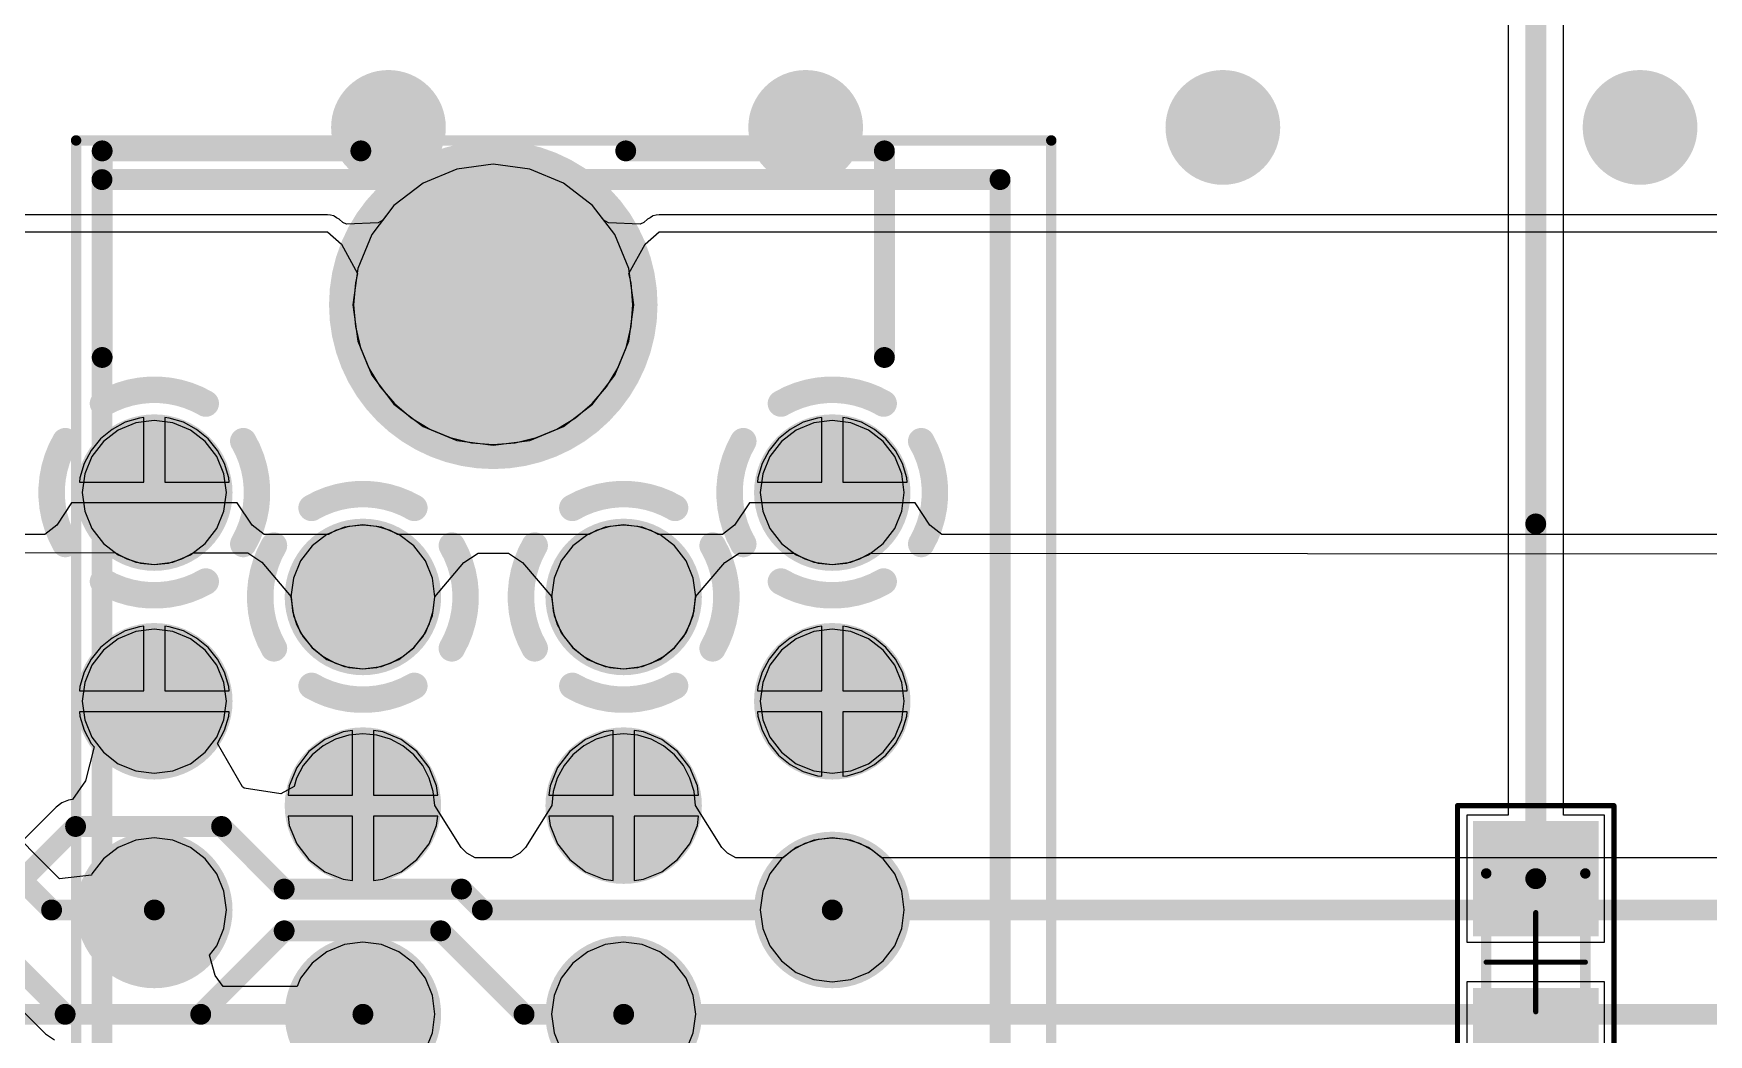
# Model space of a CAD drawing. Header units: millimetres. Extents: x 372 to 687, y 380 to 482.
# Drawn here: x 606.6 to 622.66, y 435.31 to 444.9 of the extents above; entities that cross this region are included whole.
import ezdxf

# ---------------------------------------------------------------- set-up
doc = ezdxf.new("R2010")
doc.units = ezdxf.units.MM
for name, color, linetype in [('BottomLayer', 5, 'Continuous'), ('BottomSolder', 6, 'Continuous'), ('InternalPlane1', 76, 'Continuous'), ('InternalPlane2', 16, 'Continuous'), ('Mechanical13', 56, 'Continuous'), ('Mechanical15', 56, 'Continuous'), ('MultiLayer', 9, 'Continuous'), ('PadHoleLayer', 156, 'Continuous'), ('TopLayer', 1, 'Continuous'), ('TopOverlay', 2, 'Continuous'), ('TopPaste', 8, 'Continuous'), ('TopSolder', 216, 'Continuous'), ('ViaHoleLayer', 16, 'Continuous')]:
    doc.layers.add(name, color=color, linetype=linetype)

# ---------------------------------------------------------------- blocks, each defined once
blk = doc.blocks.new('PCI_E_______36P_338')
at = {"layer": 'BottomLayer'}
for points, const_width in [([(5.238, 3.245, 1), (5.763, 3.245, 1)], 0.525), ([(7.238, 3.245, 1), (7.763, 3.245, 1)], 0.525), ([(9.238, 3.245, 1), (9.763, 3.245, 1)], 0.525), ([(4.238, 1.245, 1), (4.763, 1.245, 1)], 0.525), ([(6.238, 1.245, 1), (6.763, 1.245, 1)], 0.525), ([(8.238, 1.245, 1), (8.763, 1.245, 1)], 0.525), ([(10.788, -0.005, 1), (11.813, -0.005, 1)], 1.025), ([(4.238, -1.255, 1), (4.763, -1.255, 1)], 0.525), ([(6.238, -1.255, 1), (6.763, -1.255, 1)], 0.525), ([(8.238, -1.255, 1), (8.763, -1.255, 1)], 0.525), ([(5.238, -3.255, 1), (5.763, -3.255, 1)], 0.525), ([(7.238, -3.255, 1), (7.763, -3.255, 1)], 0.525), ([(9.238, -3.255, 1), (9.763, -3.255, 1)], 0.525)]:
    blk.add_lwpolyline(points, format="xyb", close=True, dxfattribs=dict(at, const_width=const_width))
at = {"layer": 'BottomSolder'}
for points, const_width in [([(5.187, 3.245, 1), (5.814, 3.245, 1)], 0.627), ([(7.187, 3.245, 1), (7.814, 3.245, 1)], 0.627), ([(9.187, 3.245, 1), (9.814, 3.245, 1)], 0.627), ([(4.187, 1.245, 1), (4.814, 1.245, 1)], 0.627), ([(6.187, 1.245, 1), (6.814, 1.245, 1)], 0.627), ([(8.187, 1.245, 1), (8.814, 1.245, 1)], 0.627), ([(10.737, -0.005, 1), (11.864, -0.005, 1)], 1.127), ([(4.187, -1.255, 1), (4.814, -1.255, 1)], 0.627), ([(6.187, -1.255, 1), (6.814, -1.255, 1)], 0.627), ([(8.187, -1.255, 1), (8.814, -1.255, 1)], 0.627), ([(5.187, -3.255, 1), (5.814, -3.255, 1)], 0.627), ([(7.187, -3.255, 1), (7.814, -3.255, 1)], 0.627), ([(9.187, -3.255, 1), (9.814, -3.255, 1)], 0.627)]:
    blk.add_lwpolyline(points, format="xyb", close=True, dxfattribs=dict(at, const_width=const_width))
at = {"layer": 'InternalPlane1', "const_width": 0.254}
for points in [[(9.008, 4.098, -0.267949), (9.993, 4.098)], [(8.647, 2.752, -0.267949), (8.647, 3.737)], [(10.354, 3.737, -0.267949), (10.354, 2.752)], [(9.993, 2.392, -0.267949), (9.008, 2.392)], [(9.008, -2.402, -0.267949), (9.993, -2.402)], [(8.647, -3.748, -0.267949), (8.647, -2.763)], [(10.354, -2.763, -0.267949), (10.354, -3.748)], [(9.993, -4.108, -0.267949), (9.008, -4.108)]]:
    blk.add_lwpolyline(points, format="xyb", dxfattribs=at)
at = {"layer": 'InternalPlane1'}
for points, const_width in [([(8.944, 4.098, 1), (9.071, 4.098, 1)], 0.127), ([(9.929, 4.098, 1), (10.056, 4.098, 1)], 0.127), ([(5.125, 3.245, 1), (5.875, 3.245, 1)], 0.75), ([(7.125, 3.245, 1), (7.875, 3.245, 1)], 0.75), ([(8.584, 3.737, 1), (8.711, 3.737, 1)], 0.127), ([(10.29, 3.737, 1), (10.417, 3.737, 1)], 0.127), ([(8.584, 2.752, 1), (8.711, 2.752, 1)], 0.127), ([(10.29, 2.752, 1), (10.417, 2.752, 1)], 0.127), ([(8.944, 2.392, 1), (9.071, 2.392, 1)], 0.127), ([(9.929, 2.392, 1), (10.056, 2.392, 1)], 0.127), ([(4.125, 1.245, 1), (4.875, 1.245, 1)], 0.75), ([(6.125, 1.245, 1), (6.875, 1.245, 1)], 0.75), ([(8.125, 1.245, 1), (8.875, 1.245, 1)], 0.75), ([(10.513, -0.005, 1), (12.088, -0.005, 1)], 1.575), ([(4.125, -1.255, 1), (4.875, -1.255, 1)], 0.75), ([(6.125, -1.255, 1), (6.875, -1.255, 1)], 0.75), ([(8.125, -1.255, 1), (8.875, -1.255, 1)], 0.75), ([(8.944, -2.402, 1), (9.071, -2.402, 1)], 0.127), ([(9.929, -2.402, 1), (10.056, -2.402, 1)], 0.127), ([(5.125, -3.255, 1), (5.875, -3.255, 1)], 0.75), ([(7.125, -3.255, 1), (7.875, -3.255, 1)], 0.75), ([(8.584, -2.763, 1), (8.711, -2.763, 1)], 0.127), ([(10.29, -2.763, 1), (10.417, -2.763, 1)], 0.127), ([(8.584, -3.748, 1), (8.711, -3.748, 1)], 0.127), ([(10.29, -3.748, 1), (10.417, -3.748, 1)], 0.127), ([(8.944, -4.108, 1), (9.071, -4.108, 1)], 0.127), ([(9.929, -4.108, 1), (10.056, -4.108, 1)], 0.127)]:
    blk.add_lwpolyline(points, format="xyb", close=True, dxfattribs=dict(at, const_width=const_width))
at = {"layer": 'InternalPlane2'}
for points, const_width in [([(5.125, 3.245, 1), (5.875, 3.245, 1)], 0.75), ([(7.125, 3.245, 1), (7.875, 3.245, 1)], 0.75), ([(9.125, 3.245, 1), (9.875, 3.245, 1)], 0.75), ([(7.944, 2.098, 1), (8.071, 2.098, 1)], 0.127), ([(8.929, 2.098, 1), (9.056, 2.098, 1)], 0.127), ([(4.125, 1.245, 1), (4.875, 1.245, 1)], 0.75), ([(6.125, 1.245, 1), (6.875, 1.245, 1)], 0.75), ([(7.584, 1.737, 1), (7.711, 1.737, 1)], 0.127), ([(9.29, 1.737, 1), (9.417, 1.737, 1)], 0.127), ([(10.513, -0.005, 1), (12.088, -0.005, 1)], 1.575), ([(7.584, 0.752, 1), (7.711, 0.752, 1)], 0.127), ([(9.29, 0.752, 1), (9.417, 0.752, 1)], 0.127), ([(7.944, 0.392, 1), (8.071, 0.392, 1)], 0.127), ([(8.929, 0.392, 1), (9.056, 0.392, 1)], 0.127), ([(7.944, -0.402, 1), (8.071, -0.402, 1)], 0.127), ([(8.929, -0.402, 1), (9.056, -0.402, 1)], 0.127), ([(4.125, -1.255, 1), (4.875, -1.255, 1)], 0.75), ([(6.125, -1.255, 1), (6.875, -1.255, 1)], 0.75), ([(7.584, -0.763, 1), (7.711, -0.763, 1)], 0.127), ([(9.29, -0.763, 1), (9.417, -0.763, 1)], 0.127), ([(7.584, -1.748, 1), (7.711, -1.748, 1)], 0.127), ([(9.29, -1.748, 1), (9.417, -1.748, 1)], 0.127), ([(7.944, -2.108, 1), (8.071, -2.108, 1)], 0.127), ([(8.929, -2.108, 1), (9.056, -2.108, 1)], 0.127), ([(5.125, -3.255, 1), (5.875, -3.255, 1)], 0.75), ([(7.125, -3.255, 1), (7.875, -3.255, 1)], 0.75), ([(9.125, -3.255, 1), (9.875, -3.255, 1)], 0.75)]:
    blk.add_lwpolyline(points, format="xyb", close=True, dxfattribs=dict(at, const_width=const_width))
at = {"layer": 'InternalPlane2', "const_width": 0.254}
for points in [[(8.008, 2.098, -0.267949), (8.993, 2.098)], [(7.647, 0.752, -0.267949), (7.647, 1.737)], [(9.354, 1.737, -0.267949), (9.354, 0.752)], [(8.993, 0.392, -0.267949), (8.008, 0.392)], [(8.008, -0.402, -0.267949), (8.993, -0.402)], [(7.647, -1.748, -0.267949), (7.647, -0.763)], [(9.354, -0.763, -0.267949), (9.354, -1.748)], [(8.993, -2.108, -0.267949), (8.008, -2.108)]]:
    blk.add_lwpolyline(points, format="xyb", dxfattribs=at)
at = {"layer": 'Mechanical13', "const_width": 0.2}
for points in [[(-12.5, 3.747), (12.5, 3.747)], [(12.5, 3.747), (12.5, -4.864)], [(-12.5, -4.864), (12.5, -4.864)]]:
    blk.add_lwpolyline(points, dxfattribs=at)
at = {"layer": 'Mechanical13', "const_width": 0.1}
for points in [[(12.45, 3.747, 1), (12.55, 3.747, 1)], [(12.45, 3.747, 1), (12.55, 3.747, 1)], [(12.45, -4.864, 1), (12.55, -4.864, 1)], [(12.45, -4.864, 1), (12.55, -4.864, 1)]]:
    blk.add_lwpolyline(points, format="xyb", close=True, dxfattribs=at)
at = {"layer": 'Mechanical15', "const_width": 0.1}
for points in [[(-12.6, 3.995), (12.875, 3.995)], [(12.875, 3.995), (12.875, -5.355)], [(-12.6, -5.355), (12.875, -5.355)]]:
    blk.add_lwpolyline(points, dxfattribs=at)
at = {"layer": 'Mechanical15', "const_width": 0.05}
for points in [[(12.85, 3.995, 1), (12.9, 3.995, 1)], [(12.85, 3.995, 1), (12.9, 3.995, 1)], [(12.85, -5.355, 1), (12.9, -5.355, 1)], [(12.85, -5.355, 1), (12.9, -5.355, 1)]]:
    blk.add_lwpolyline(points, format="xyb", close=True, dxfattribs=at)
at = {"layer": 'MultiLayer'}
for points, const_width in [([(5.238, 3.245, 1), (5.763, 3.245, 1)], 0.525), ([(7.238, 3.245, 1), (7.763, 3.245, 1)], 0.525), ([(9.238, 3.245, 1), (9.763, 3.245, 1)], 0.525), ([(4.238, 1.245, 1), (4.763, 1.245, 1)], 0.525), ([(6.238, 1.245, 1), (6.763, 1.245, 1)], 0.525), ([(8.238, 1.245, 1), (8.763, 1.245, 1)], 0.525), ([(10.788, -0.005, 1), (11.813, -0.005, 1)], 1.025), ([(4.238, -1.255, 1), (4.763, -1.255, 1)], 0.525), ([(6.238, -1.255, 1), (6.763, -1.255, 1)], 0.525), ([(8.238, -1.255, 1), (8.763, -1.255, 1)], 0.525), ([(5.238, -3.255, 1), (5.763, -3.255, 1)], 0.525), ([(7.238, -3.255, 1), (7.763, -3.255, 1)], 0.525), ([(9.238, -3.255, 1), (9.763, -3.255, 1)], 0.525)]:
    blk.add_lwpolyline(points, format="xyb", close=True, dxfattribs=dict(at, const_width=const_width))
at = {"layer": 'PadHoleLayer'}
for points, const_width in [([(5.325, 3.245, 1), (5.675, 3.245, 1)], 0.35), ([(7.325, 3.245, 1), (7.675, 3.245, 1)], 0.35), ([(9.325, 3.245, 1), (9.675, 3.245, 1)], 0.35), ([(4.325, 1.245, 1), (4.675, 1.245, 1)], 0.35), ([(6.325, 1.245, 1), (6.675, 1.245, 1)], 0.35), ([(8.325, 1.245, 1), (8.675, 1.245, 1)], 0.35), ([(10.713, -0.005, 1), (11.888, -0.005, 1)], 1.175), ([(4.325, -1.255, 1), (4.675, -1.255, 1)], 0.35), ([(6.325, -1.255, 1), (6.675, -1.255, 1)], 0.35), ([(8.325, -1.255, 1), (8.675, -1.255, 1)], 0.35), ([(5.325, -3.255, 1), (5.675, -3.255, 1)], 0.35), ([(7.325, -3.255, 1), (7.675, -3.255, 1)], 0.35), ([(9.325, -3.255, 1), (9.675, -3.255, 1)], 0.35)]:
    blk.add_lwpolyline(points, format="xyb", close=True, dxfattribs=dict(at, const_width=const_width))
at = {"layer": 'TopLayer'}
for points, const_width in [([(5.238, 3.245, 1), (5.763, 3.245, 1)], 0.525), ([(7.238, 3.245, 1), (7.763, 3.245, 1)], 0.525), ([(9.238, 3.245, 1), (9.763, 3.245, 1)], 0.525), ([(4.238, 1.245, 1), (4.763, 1.245, 1)], 0.525), ([(6.238, 1.245, 1), (6.763, 1.245, 1)], 0.525), ([(8.238, 1.245, 1), (8.763, 1.245, 1)], 0.525), ([(10.788, -0.005, 1), (11.813, -0.005, 1)], 1.025), ([(4.238, -1.255, 1), (4.763, -1.255, 1)], 0.525), ([(6.238, -1.255, 1), (6.763, -1.255, 1)], 0.525), ([(8.238, -1.255, 1), (8.763, -1.255, 1)], 0.525), ([(5.238, -3.255, 1), (5.763, -3.255, 1)], 0.525), ([(7.238, -3.255, 1), (7.763, -3.255, 1)], 0.525), ([(9.238, -3.255, 1), (9.763, -3.255, 1)], 0.525)]:
    blk.add_lwpolyline(points, format="xyb", close=True, dxfattribs=dict(at, const_width=const_width))
at = {"layer": 'TopOverlay', "const_width": 0.2}
for points in [[(10.795, 3.745), (12.775, 3.745)], [(12.775, 3.745), (12.775, 1.265)], [(12.775, -1.275), (12.775, -3.755)], [(10.795, -3.755), (12.775, -3.755)]]:
    blk.add_lwpolyline(points, dxfattribs=at)
at = {"layer": 'TopOverlay', "const_width": 0.1}
for points in [[(10.745, 3.745, 1), (10.845, 3.745, 1)], [(12.725, 3.745, 1), (12.825, 3.745, 1)], [(12.725, 3.745, 1), (12.825, 3.745, 1)], [(12.725, 1.265, 1), (12.825, 1.265, 1)], [(12.725, -1.275, 1), (12.825, -1.275, 1)], [(10.745, -3.755, 1), (10.845, -3.755, 1)], [(12.725, -3.755, 1), (12.825, -3.755, 1)], [(12.725, -3.755, 1), (12.825, -3.755, 1)]]:
    blk.add_lwpolyline(points, format="xyb", close=True, dxfattribs=at)
at = {"layer": 'TopSolder'}
for points, const_width in [([(5.187, 3.245, 1), (5.814, 3.245, 1)], 0.627), ([(7.187, 3.245, 1), (7.814, 3.245, 1)], 0.627), ([(9.187, 3.245, 1), (9.814, 3.245, 1)], 0.627), ([(4.187, 1.245, 1), (4.814, 1.245, 1)], 0.627), ([(6.187, 1.245, 1), (6.814, 1.245, 1)], 0.627), ([(8.187, 1.245, 1), (8.814, 1.245, 1)], 0.627), ([(10.737, -0.005, 1), (11.864, -0.005, 1)], 1.127), ([(4.187, -1.255, 1), (4.814, -1.255, 1)], 0.627), ([(6.187, -1.255, 1), (6.814, -1.255, 1)], 0.627), ([(8.187, -1.255, 1), (8.814, -1.255, 1)], 0.627), ([(5.187, -3.255, 1), (5.814, -3.255, 1)], 0.627), ([(7.187, -3.255, 1), (7.814, -3.255, 1)], 0.627), ([(9.187, -3.255, 1), (9.814, -3.255, 1)], 0.627)]:
    blk.add_lwpolyline(points, format="xyb", close=True, dxfattribs=dict(at, const_width=const_width))
blk = doc.blocks.new('RESC0603_1608__N_365')
at = {"layer": 'Mechanical13', "const_width": 0.1}
for points in [[(0.85, 0.475), (-0.85, 0.475)], [(-0.85, -0.475), (-0.85, 0.475)], [(0.85, -0.475), (0.85, 0.475)], [(0.85, -0.475), (-0.85, -0.475)]]:
    blk.add_lwpolyline(points, dxfattribs=at)
at = {"layer": 'Mechanical13', "const_width": 0.05}
for points in [[(-0.875, 0.475, 1), (-0.825, 0.475, 1)], [(-0.875, 0.475, 1), (-0.825, 0.475, 1)], [(0.825, 0.475, 1), (0.875, 0.475, 1)], [(0.825, 0.475, 1), (0.875, 0.475, 1)], [(-0.875, -0.475, 1), (-0.825, -0.475, 1)], [(-0.875, -0.475, 1), (-0.825, -0.475, 1)], [(0.825, -0.475, 1), (0.875, -0.475, 1)], [(0.825, -0.475, 1), (0.875, -0.475, 1)]]:
    blk.add_lwpolyline(points, format="xyb", close=True, dxfattribs=at)
at = {"layer": 'Mechanical15', "const_width": 0.05}
for points in [[(1.5, 0.75), (-1.5, 0.75)], [(-1.5, -0.75), (-1.5, 0.75)], [(1.5, -0.75), (1.5, 0.75)], [(0, -0.475), (0, 0.475)], [(0.475, 0), (-0.475, 0)], [(1.5, -0.75), (-1.5, -0.75)]]:
    blk.add_lwpolyline(points, dxfattribs=at)
at = {"layer": 'Mechanical15', "const_width": 0.025}
for points in [[(-1.512, 0.75, 1), (-1.488, 0.75, 1)], [(-1.512, 0.75, 1), (-1.488, 0.75, 1)], [(1.488, 0.75, 1), (1.513, 0.75, 1)], [(1.488, 0.75, 1), (1.513, 0.75, 1)], [(-0.012, 0.475, 1), (0.013, 0.475, 1)], [(-0.487, 0, 1), (-0.462, 0, 1)], [(0.463, 0, 1), (0.488, 0, 1)], [(-0.012, -0.475, 1), (0.013, -0.475, 1)], [(-1.512, -0.75, 1), (-1.488, -0.75, 1)], [(-1.512, -0.75, 1), (-1.488, -0.75, 1)], [(1.488, -0.75, 1), (1.513, -0.75, 1)], [(1.488, -0.75, 1), (1.513, -0.75, 1)]]:
    blk.add_lwpolyline(points, format="xyb", close=True, dxfattribs=at)
at = {"layer": 'TopLayer'}
for points in [[(-0.35, -0.5), (-0.35, 0.5), (-1.25, -0.5), (-1.25, 0.5)], [(1.25, -0.5), (1.25, 0.5), (0.35, -0.5), (0.35, 0.5)]]:
    blk.add_solid(points, dxfattribs=at)
at = {"layer": 'TopPaste'}
for points in [[(-0.35, -0.5), (-0.35, 0.5), (-1.25, -0.5), (-1.25, 0.5)], [(1.25, -0.5), (1.25, 0.5), (0.35, -0.5), (0.35, 0.5)]]:
    blk.add_solid(points, dxfattribs=at)
at = {"layer": 'TopSolder'}
for points in [[(-0.248, -0.602), (-0.248, 0.602), (-1.352, -0.602), (-1.352, 0.602)], [(1.352, -0.602), (1.352, 0.602), (0.248, -0.602), (0.248, 0.602)]]:
    blk.add_solid(points, dxfattribs=at)

msp = doc.modelspace()

# ---------------------------------------------------------------- linework, layer by layer
at = {"layer": 'BottomLayer'}
for p, q in [((610.657, 443.601), (610.332, 443.467)), ((611.005, 443.647), (610.657, 443.601)), ((611.354, 443.601), (611.005, 443.647)), ((611.679, 443.467), (611.354, 443.601)), ((610.332, 443.467), (610.053, 443.253)), ((611.957, 443.253), (611.679, 443.467)), ((610.053, 443.253), (609.945, 443.112)), ((612.065, 443.112), (611.957, 443.253)), ((609.417, 443.163), (602.265, 443.163)), ((609.445, 443.158), (609.417, 443.163)), ((609.472, 443.154), (609.445, 443.158)), ((609.476, 443.152), (609.472, 443.154)), ((609.48, 443.151), (609.476, 443.152)), ((609.503, 443.135), (609.48, 443.151)), ((609.527, 443.121), (609.503, 443.135)), ((609.562, 443.089), (609.527, 443.121)), ((609.597, 443.074), (609.562, 443.089)), ((609.945, 443.112), (609.9, 443.085)), ((612.111, 443.085), (612.065, 443.112)), ((612.449, 443.089), (612.413, 443.074)), ((612.484, 443.121), (612.449, 443.089)), ((612.508, 443.135), (612.484, 443.121)), ((612.531, 443.151), (612.508, 443.135)), ((612.535, 443.152), (612.531, 443.151)), ((612.538, 443.154), (612.535, 443.152)), ((612.566, 443.158), (612.538, 443.154)), ((612.594, 443.163), (612.566, 443.158)), ((629.735, 443.163), (612.594, 443.163)), ((602.265, 443), (609.417, 443)), ((609.417, 443), (609.549, 442.88)), ((609.9, 443.085), (609.597, 443.074)), ((612.413, 443.074), (612.111, 443.085)), ((612.462, 442.88), (612.594, 443)), ((612.594, 443), (629.735, 443)), ((609.549, 442.88), (609.704, 442.6)), ((612.306, 442.6), (612.462, 442.88)), ((609.683, 442.51), (609.666, 442.3)), ((609.704, 442.6), (609.683, 442.51)), ((612.328, 442.51), (612.306, 442.6)), ((612.344, 442.3), (612.328, 442.51)), ((609.666, 442.3), (609.683, 442.091)), ((612.328, 442.091), (612.344, 442.3)), ((609.683, 442.091), (609.732, 441.887)), ((612.279, 441.887), (612.328, 442.091)), ((609.732, 441.887), (609.812, 441.693)), ((612.199, 441.693), (612.279, 441.887)), ((609.812, 441.693), (609.922, 441.513)), ((612.089, 441.513), (612.199, 441.693)), ((609.922, 441.513), (610.058, 441.354)), ((611.952, 441.354), (612.089, 441.513)), ((610.058, 441.354), (610.218, 441.217)), ((611.792, 441.217), (611.952, 441.354)), ((607.477, 441.174), (607.351, 441.106)), ((607.613, 441.215), (607.477, 441.174)), ((607.655, 441.219), (607.613, 441.215)), ((607.655, 440.601), (607.655, 441.219)), ((607.897, 441.215), (607.855, 441.219)), ((607.855, 441.219), (607.855, 440.601)), ((608.034, 441.174), (607.897, 441.215)), ((608.16, 441.106), (608.034, 441.174)), ((610.218, 441.217), (610.397, 441.107)), ((611.613, 441.107), (611.792, 441.217)), ((613.977, 441.174), (613.851, 441.106)), ((614.113, 441.215), (613.977, 441.174)), ((614.155, 441.219), (614.113, 441.215)), ((614.155, 440.601), (614.155, 441.219)), ((614.397, 441.215), (614.355, 441.219)), ((614.355, 441.219), (614.355, 440.601)), ((614.534, 441.174), (614.397, 441.215)), ((614.66, 441.106), (614.534, 441.174)), ((607.24, 441.016), (607.15, 440.905)), ((607.351, 441.106), (607.24, 441.016)), ((608.27, 441.016), (608.16, 441.106)), ((608.361, 440.905), (608.27, 441.016)), ((610.397, 441.107), (610.592, 441.027)), ((610.592, 441.027), (610.796, 440.978)), ((611.215, 440.978), (611.419, 441.027)), ((611.419, 441.027), (611.613, 441.107)), ((613.74, 441.016), (613.65, 440.905)), ((613.851, 441.106), (613.74, 441.016)), ((614.77, 441.016), (614.66, 441.106)), ((614.861, 440.905), (614.77, 441.016)), ((607.15, 440.905), (607.082, 440.779)), ((608.428, 440.779), (608.361, 440.905)), ((610.796, 440.978), (611.005, 440.961)), ((611.005, 440.961), (611.215, 440.978)), ((613.65, 440.905), (613.582, 440.779)), ((614.928, 440.779), (614.861, 440.905)), ((607.082, 440.779), (607.041, 440.643)), ((608.47, 440.643), (608.428, 440.779)), ((613.582, 440.779), (613.541, 440.643)), ((614.97, 440.643), (614.928, 440.779)), ((607.041, 440.643), (607.037, 440.601)), ((607.037, 440.601), (607.655, 440.601)), ((607.855, 440.601), (608.474, 440.601)), ((608.474, 440.601), (608.47, 440.643)), ((613.541, 440.643), (613.537, 440.601)), ((613.537, 440.601), (614.155, 440.601)), ((614.355, 440.601), (614.974, 440.601)), ((614.974, 440.601), (614.97, 440.643)), ((606.961, 440.401), (606.819, 440.188)), ((607.755, 440.401), (606.961, 440.401)), ((608.55, 440.401), (607.755, 440.401)), ((608.692, 440.188), (608.55, 440.401)), ((613.461, 440.401), (613.319, 440.188)), ((614.255, 440.401), (613.461, 440.401)), ((615.05, 440.401), (614.255, 440.401)), ((615.192, 440.188), (615.05, 440.401)), ((606.704, 440.1), (602.06, 440.1)), ((606.819, 440.188), (606.704, 440.1)), ((608.807, 440.1), (608.692, 440.188)), ((609.424, 440.1), (608.807, 440.1)), ((609.492, 440.136), (609.424, 440.1)), ((609.621, 440.176), (609.492, 440.136)), ((609.755, 440.189), (609.621, 440.176)), ((609.89, 440.176), (609.755, 440.189)), ((610.019, 440.136), (609.89, 440.176)), ((610.087, 440.1), (610.019, 440.136)), ((611.924, 440.1), (610.087, 440.1)), ((611.992, 440.136), (611.924, 440.1)), ((612.121, 440.176), (611.992, 440.136)), ((612.255, 440.189), (612.121, 440.176)), ((612.39, 440.176), (612.255, 440.189)), ((612.519, 440.136), (612.39, 440.176)), ((612.587, 440.1), (612.519, 440.136)), ((613.204, 440.1), (612.587, 440.1)), ((613.319, 440.188), (613.204, 440.1)), ((615.307, 440.1), (615.192, 440.188)), ((629.94, 440.1), (615.307, 440.1)), ((602.414, 439.927), (607.382, 439.924)), ((607.382, 439.924), (607.492, 439.865)), ((608.019, 439.865), (608.128, 439.923)), ((608.128, 439.923), (608.652, 439.923)), ((608.652, 439.923), (608.787, 439.832)), ((610.724, 439.831), (610.86, 439.921)), ((610.86, 439.921), (611.151, 439.921)), ((611.151, 439.921), (611.286, 439.831)), ((613.225, 439.83), (613.361, 439.92)), ((613.361, 439.92), (613.889, 439.919)), ((613.889, 439.919), (613.992, 439.865)), ((614.519, 439.865), (614.62, 439.919)), ((614.62, 439.919), (629.94, 439.909)), ((607.492, 439.865), (607.621, 439.825)), ((607.621, 439.825), (607.755, 439.812)), ((607.755, 439.812), (607.89, 439.825)), ((607.89, 439.825), (608.019, 439.865)), ((608.787, 439.832), (609.067, 439.5)), ((610.444, 439.5), (610.724, 439.831)), ((611.286, 439.831), (611.567, 439.5)), ((612.944, 439.5), (613.225, 439.83)), ((613.992, 439.865), (614.121, 439.825)), ((614.121, 439.825), (614.255, 439.812)), ((614.255, 439.812), (614.39, 439.825)), ((614.39, 439.825), (614.519, 439.865)), ((609.067, 439.5), (609.08, 439.366)), ((610.43, 439.366), (610.444, 439.5)), ((611.567, 439.5), (611.58, 439.366)), ((612.93, 439.366), (612.944, 439.5)), ((609.08, 439.366), (609.119, 439.237)), ((609.119, 439.237), (609.183, 439.118)), ((610.328, 439.118), (610.391, 439.237)), ((610.391, 439.237), (610.43, 439.366)), ((611.58, 439.366), (611.619, 439.237)), ((611.619, 439.237), (611.683, 439.118)), ((612.828, 439.118), (612.891, 439.237)), ((612.891, 439.237), (612.93, 439.366)), ((607.351, 439.106), (607.24, 439.016)), ((607.477, 439.174), (607.351, 439.106)), ((607.613, 439.215), (607.477, 439.174)), ((607.655, 439.219), (607.613, 439.215)), ((607.655, 438.6), (607.655, 439.219)), ((607.897, 439.215), (607.855, 439.219)), ((607.855, 439.219), (607.855, 438.6)), ((608.034, 439.174), (607.897, 439.215)), ((608.16, 439.106), (608.034, 439.174)), ((608.27, 439.016), (608.16, 439.106)), ((609.183, 439.118), (609.269, 439.014)), ((610.242, 439.014), (610.328, 439.118)), ((611.683, 439.118), (611.769, 439.014)), ((612.742, 439.014), (612.828, 439.118)), ((613.851, 439.106), (613.74, 439.016)), ((613.977, 439.174), (613.851, 439.106)), ((614.113, 439.215), (613.977, 439.174)), ((614.155, 439.219), (614.113, 439.215)), ((614.155, 438.6), (614.155, 439.219)), ((614.397, 439.215), (614.355, 439.219)), ((614.355, 439.219), (614.355, 438.6)), ((614.534, 439.174), (614.397, 439.215)), ((614.66, 439.106), (614.534, 439.174)), ((614.77, 439.016), (614.66, 439.106)), ((607.24, 439.016), (607.15, 438.905)), ((608.361, 438.905), (608.27, 439.016)), ((609.269, 439.014), (609.373, 438.928)), ((609.373, 438.928), (609.492, 438.865)), ((610.019, 438.865), (610.138, 438.928)), ((610.138, 438.928), (610.242, 439.014)), ((611.769, 439.014), (611.873, 438.928)), ((611.873, 438.928), (611.992, 438.865)), ((612.519, 438.865), (612.638, 438.928)), ((612.638, 438.928), (612.742, 439.014)), ((613.74, 439.016), (613.65, 438.905)), ((614.861, 438.905), (614.77, 439.016)), ((607.082, 438.779), (607.041, 438.643)), ((607.15, 438.905), (607.082, 438.779)), ((608.428, 438.779), (608.361, 438.905)), ((608.47, 438.643), (608.428, 438.779)), ((609.492, 438.865), (609.621, 438.825)), ((609.621, 438.825), (609.755, 438.812)), ((609.755, 438.812), (609.89, 438.825)), ((609.89, 438.825), (610.019, 438.865)), ((611.992, 438.865), (612.121, 438.825)), ((612.121, 438.825), (612.255, 438.812)), ((612.255, 438.812), (612.39, 438.825)), ((612.39, 438.825), (612.519, 438.865)), ((613.582, 438.779), (613.541, 438.643)), ((613.65, 438.905), (613.582, 438.779)), ((614.928, 438.779), (614.861, 438.905)), ((614.97, 438.643), (614.928, 438.779)), ((607.041, 438.643), (607.037, 438.6)), ((607.037, 438.6), (607.655, 438.6)), ((607.855, 438.6), (608.474, 438.6)), ((608.474, 438.6), (608.47, 438.643)), ((613.541, 438.643), (613.537, 438.6)), ((613.537, 438.6), (614.155, 438.6)), ((614.355, 438.6), (614.974, 438.6)), ((614.974, 438.6), (614.97, 438.643)), ((607.755, 438.4), (607.037, 438.4)), ((607.037, 438.4), (607.041, 438.358)), ((607.041, 438.358), (607.082, 438.222)), ((608.474, 438.4), (607.755, 438.4)), ((608.428, 438.222), (608.47, 438.358)), ((608.47, 438.358), (608.474, 438.4)), ((614.155, 438.4), (613.537, 438.4)), ((613.537, 438.4), (613.541, 438.358)), ((613.541, 438.358), (613.582, 438.222)), ((614.155, 437.782), (614.155, 438.4)), ((614.974, 438.4), (614.355, 438.4)), ((614.355, 438.4), (614.355, 437.782)), ((614.928, 438.222), (614.97, 438.358)), ((614.97, 438.358), (614.974, 438.4)), ((607.082, 438.222), (607.15, 438.096)), ((608.361, 438.096), (608.428, 438.222)), ((609.492, 438.136), (609.373, 438.073)), ((609.621, 438.176), (609.492, 438.136)), ((609.755, 438.189), (609.621, 438.176)), ((609.89, 438.176), (609.755, 438.189)), ((610.019, 438.136), (609.89, 438.176)), ((610.138, 438.073), (610.019, 438.136)), ((611.992, 438.136), (611.873, 438.073)), ((612.121, 438.176), (611.992, 438.136)), ((612.255, 438.189), (612.121, 438.176)), ((612.39, 438.176), (612.255, 438.189)), ((612.519, 438.136), (612.39, 438.176)), ((612.638, 438.073), (612.519, 438.136)), ((613.582, 438.222), (613.65, 438.096)), ((614.861, 438.096), (614.928, 438.222)), ((607.177, 438.062), (607.096, 437.738)), ((607.15, 438.096), (607.177, 438.062)), ((608.599, 437.68), (608.361, 438.096)), ((609.269, 437.987), (609.183, 437.883)), ((609.373, 438.073), (609.269, 437.987)), ((610.242, 437.987), (610.138, 438.073)), ((610.328, 437.883), (610.242, 437.987)), ((611.769, 437.987), (611.683, 437.883)), ((611.873, 438.073), (611.769, 437.987)), ((612.742, 437.987), (612.638, 438.073)), ((612.828, 437.883), (612.742, 437.987)), ((613.65, 438.096), (613.74, 437.985)), ((613.74, 437.985), (613.851, 437.895)), ((614.66, 437.895), (614.77, 437.985)), ((614.77, 437.985), (614.861, 438.096)), ((609.183, 437.883), (609.119, 437.764)), ((610.391, 437.764), (610.328, 437.883)), ((611.683, 437.883), (611.619, 437.764)), ((612.891, 437.764), (612.828, 437.883)), ((613.851, 437.895), (613.977, 437.827)), ((613.977, 437.827), (614.113, 437.786)), ((614.113, 437.786), (614.155, 437.782)), ((614.355, 437.782), (614.397, 437.786)), ((614.397, 437.786), (614.534, 437.827)), ((614.534, 437.827), (614.66, 437.895)), ((607.096, 437.738), (606.972, 437.559)), ((608.615, 437.668), (608.599, 437.68)), ((608.967, 437.614), (608.615, 437.668)), ((609.095, 437.683), (608.967, 437.614)), ((609.119, 437.764), (609.095, 437.683)), ((610.43, 437.635), (610.391, 437.764)), ((610.444, 437.5), (610.43, 437.635)), ((611.58, 437.635), (611.567, 437.5)), ((611.619, 437.764), (611.58, 437.635)), ((612.93, 437.635), (612.891, 437.764)), ((612.944, 437.5), (612.93, 437.635)), ((606.815, 437.485), (606.329, 437)), ((606.869, 437.527), (606.815, 437.485)), ((606.932, 437.553), (606.869, 437.527)), ((606.972, 437.559), (606.932, 437.553)), ((610.697, 437.098), (610.444, 437.5)), ((610.444, 437.5), (610.444, 437.5)), ((611.567, 437.5), (611.314, 437.098)), ((611.567, 437.5), (611.567, 437.5)), ((613.197, 437.098), (612.944, 437.5)), ((612.944, 437.5), (612.944, 437.5)), ((614.121, 437.176), (613.992, 437.136)), ((614.255, 437.189), (614.121, 437.176)), ((614.39, 437.176), (614.255, 437.189)), ((614.519, 437.136), (614.39, 437.176)), ((610.751, 437.043), (610.697, 437.098)), ((610.832, 437), (610.751, 437.043)), ((611.179, 437), (610.832, 437)), ((611.259, 437.043), (611.179, 437)), ((611.314, 437.098), (611.259, 437.043)), ((613.251, 437.043), (613.197, 437.098)), ((613.332, 437), (613.251, 437.043)), ((613.784, 437), (613.332, 437)), ((613.873, 437.073), (613.784, 437)), ((613.992, 437.136), (613.873, 437.073)), ((614.638, 437.073), (614.519, 437.136)), ((614.726, 437), (614.638, 437.073)), ((636, 437), (614.726, 437))]:
    msp.add_line(p, q, dxfattribs=at)
for points, const_width in [([(609.85, 444, 1), (610.15, 444, 1)], 0.3), ([(613.85, 444, 1), (614.15, 444, 1)], 0.3), ([(617.85, 444, 1), (618.15, 444, 1)], 0.3), ([(621.85, 444, 1), (622.15, 444, 1)], 0.3), ([(606.95, 437.3, 1), (607.05, 437.3, 1)], 0.1), ([(606.95, 437.3, 1), (607.05, 437.3, 1)], 0.1), ([(608.35, 437.3, 1), (608.45, 437.3, 1)], 0.1), ([(608.35, 437.3, 1), (608.45, 437.3, 1)], 0.1), ([(608.95, 436.7, 1), (609.05, 436.7, 1)], 0.1), ([(608.95, 436.7, 1), (609.05, 436.7, 1)], 0.1), ([(610.65, 436.7, 1), (610.75, 436.7, 1)], 0.1), ([(610.65, 436.7, 1), (610.75, 436.7, 1)], 0.1), ([(610.85, 436.5, 1), (610.95, 436.5, 1)], 0.1), ([(610.85, 436.5, 1), (610.95, 436.5, 1)], 0.1), ([(614.205, 436.5, 1), (614.305, 436.5, 1)], 0.1), ([(614.205, 436.5, 1), (614.305, 436.5, 1)], 0.1), ([(608.95, 436.3, 1), (609.05, 436.3, 1)], 0.1), ([(608.95, 436.3, 1), (609.05, 436.3, 1)], 0.1), ([(610.45, 436.3, 1), (610.55, 436.3, 1)], 0.1), ([(610.45, 436.3, 1), (610.55, 436.3, 1)], 0.1), ([(608.15, 435.5, 1), (608.25, 435.5, 1)], 0.1), ([(608.15, 435.5, 1), (608.25, 435.5, 1)], 0.1), ([(611.25, 435.5, 1), (611.35, 435.5, 1)], 0.1), ([(611.25, 435.5, 1), (611.35, 435.5, 1)], 0.1), ([(612.205, 435.5, 1), (612.305, 435.5, 1)], 0.1), ([(612.205, 435.5, 1), (612.305, 435.5, 1)], 0.1)]:
    msp.add_lwpolyline(points, format="xyb", close=True, dxfattribs=dict(at, const_width=const_width))
at = {"layer": 'BottomLayer', "const_width": 0.2}
for points in [[(606.2, 436.5), (607, 437.3)], [(607, 437.3), (608.4, 437.3)], [(608.4, 437.3), (609, 436.7)], [(609, 436.7), (610.7, 436.7)], [(610.7, 436.7), (610.9, 436.5)], [(610.9, 436.5), (614.255, 436.5)], [(614.255, 436.5), (636.2, 436.5)], [(608.2, 435.5), (609, 436.3)], [(609, 436.3), (610.5, 436.3)], [(610.5, 436.3), (611.3, 435.5)], [(582.255, 435.5), (608.2, 435.5)], [(611.3, 435.5), (612.255, 435.5)], [(612.255, 435.5), (638.2, 435.5)]]:
    msp.add_lwpolyline(points, dxfattribs=at)
at = {"layer": 'InternalPlane1', "const_width": 0.55}
for points in [[(609.725, 444, 1), (610.275, 444, 1)], [(613.725, 444, 1), (614.275, 444, 1)], [(617.725, 444, 1), (618.275, 444, 1)], [(621.725, 444, 1), (622.275, 444, 1)]]:
    msp.add_lwpolyline(points, format="xyb", close=True, dxfattribs=at)
at = {"layer": 'InternalPlane2', "const_width": 0.55}
for points in [[(609.725, 444, 1), (610.275, 444, 1)], [(613.725, 444, 1), (614.275, 444, 1)], [(617.725, 444, 1), (618.275, 444, 1)], [(621.725, 444, 1), (622.275, 444, 1)]]:
    msp.add_lwpolyline(points, format="xyb", close=True, dxfattribs=at)
at = {"layer": 'MultiLayer', "const_width": 0.3}
for points in [[(609.85, 444, 1), (610.15, 444, 1)], [(613.85, 444, 1), (614.15, 444, 1)], [(617.85, 444, 1), (618.15, 444, 1)], [(621.85, 444, 1), (622.15, 444, 1)]]:
    msp.add_lwpolyline(points, format="xyb", close=True, dxfattribs=at)
at = {"layer": 'TopLayer'}
for p, q in [((621.265, 440.2), (621.265, 459.2)), ((620.735, 459.09), (620.735, 440.2)), ((610.657, 443.601), (610.332, 443.467)), ((611.005, 443.647), (610.657, 443.601)), ((611.354, 443.601), (611.005, 443.647)), ((611.679, 443.467), (611.354, 443.601)), ((610.332, 443.467), (610.053, 443.253)), ((611.957, 443.253), (611.679, 443.467)), ((610.053, 443.253), (609.839, 442.974)), ((612.171, 442.974), (611.957, 443.253)), ((609.839, 442.974), (609.705, 442.649)), ((612.306, 442.649), (612.171, 442.974)), ((609.705, 442.649), (609.659, 442.3)), ((612.352, 442.3), (612.306, 442.649)), ((609.659, 442.3), (609.705, 441.952)), ((612.306, 441.952), (612.352, 442.3)), ((609.705, 441.952), (609.839, 441.627)), ((612.171, 441.627), (612.306, 441.952)), ((606.847, 436.798), (601.919, 441.726)), ((609.839, 441.627), (610.053, 441.348)), ((611.957, 441.348), (612.171, 441.627)), ((610.053, 441.348), (610.332, 441.134)), ((611.679, 441.134), (611.957, 441.348)), ((607.577, 441.168), (607.41, 441.099)), ((607.755, 441.191), (607.577, 441.168)), ((607.934, 441.168), (607.755, 441.191)), ((608.101, 441.099), (607.934, 441.168)), ((614.077, 441.168), (613.91, 441.099)), ((614.255, 441.191), (614.077, 441.168)), ((614.434, 441.168), (614.255, 441.191)), ((614.601, 441.099), (614.434, 441.168)), ((607.41, 441.099), (607.267, 440.989)), ((608.244, 440.989), (608.101, 441.099)), ((610.332, 441.134), (610.657, 441)), ((610.657, 441), (611.005, 440.954)), ((611.005, 440.954), (611.354, 441)), ((611.354, 441), (611.679, 441.134)), ((613.91, 441.099), (613.767, 440.989)), ((614.744, 440.989), (614.601, 441.099)), ((607.157, 440.846), (607.088, 440.679)), ((607.267, 440.989), (607.157, 440.846)), ((608.354, 440.846), (608.244, 440.989)), ((608.423, 440.679), (608.354, 440.846)), ((613.657, 440.846), (613.588, 440.679)), ((613.767, 440.989), (613.657, 440.846)), ((614.854, 440.846), (614.744, 440.989)), ((614.923, 440.679), (614.854, 440.846)), ((607.088, 440.679), (607.064, 440.5)), ((608.446, 440.5), (608.423, 440.679)), ((613.588, 440.679), (613.564, 440.5)), ((614.946, 440.5), (614.923, 440.679)), ((607.064, 440.5), (607.088, 440.322)), ((608.423, 440.322), (608.446, 440.5)), ((613.564, 440.5), (613.588, 440.322)), ((614.923, 440.322), (614.946, 440.5)), ((607.088, 440.322), (607.157, 440.155)), ((608.354, 440.155), (608.423, 440.322)), ((613.588, 440.322), (613.657, 440.155)), ((614.854, 440.155), (614.923, 440.322)), ((620.735, 440.2), (620.735, 437.41)), ((621.265, 437.41), (621.265, 440.2)), ((607.157, 440.155), (607.267, 440.012)), ((608.244, 440.012), (608.354, 440.155)), ((609.41, 440.099), (609.267, 439.989)), ((609.577, 440.168), (609.41, 440.099)), ((609.755, 440.191), (609.577, 440.168)), ((609.934, 440.168), (609.755, 440.191)), ((610.101, 440.099), (609.934, 440.168)), ((610.244, 439.989), (610.101, 440.099)), ((611.91, 440.099), (611.767, 439.989)), ((612.077, 440.168), (611.91, 440.099)), ((612.255, 440.191), (612.077, 440.168)), ((612.434, 440.168), (612.255, 440.191)), ((612.601, 440.099), (612.434, 440.168)), ((612.744, 439.989), (612.601, 440.099)), ((613.657, 440.155), (613.767, 440.012)), ((614.744, 440.012), (614.854, 440.155)), ((607.267, 440.012), (607.41, 439.902)), ((607.41, 439.902), (607.577, 439.833)), ((607.934, 439.833), (608.101, 439.902)), ((608.101, 439.902), (608.244, 440.012)), ((609.267, 439.989), (609.157, 439.846)), ((610.354, 439.846), (610.244, 439.989)), ((611.767, 439.989), (611.657, 439.846)), ((612.854, 439.846), (612.744, 439.989)), ((613.767, 440.012), (613.91, 439.902)), ((613.91, 439.902), (614.077, 439.833)), ((614.434, 439.833), (614.601, 439.902)), ((614.601, 439.902), (614.744, 440.012)), ((607.577, 439.833), (607.755, 439.81)), ((607.755, 439.81), (607.934, 439.833)), ((609.157, 439.846), (609.088, 439.679)), ((610.423, 439.679), (610.354, 439.846)), ((611.657, 439.846), (611.588, 439.679)), ((612.923, 439.679), (612.854, 439.846)), ((614.077, 439.833), (614.255, 439.81)), ((614.255, 439.81), (614.434, 439.833)), ((609.088, 439.679), (609.064, 439.5)), ((610.446, 439.5), (610.423, 439.679)), ((611.588, 439.679), (611.564, 439.5)), ((612.946, 439.5), (612.923, 439.679)), ((602.56, 439.465), (606.712, 435.313)), ((609.064, 439.5), (609.088, 439.322)), ((610.423, 439.322), (610.446, 439.5)), ((611.564, 439.5), (611.588, 439.322)), ((612.923, 439.322), (612.946, 439.5)), ((609.088, 439.322), (609.157, 439.155)), ((610.354, 439.155), (610.423, 439.322)), ((611.588, 439.322), (611.657, 439.155)), ((612.854, 439.155), (612.923, 439.322)), ((607.41, 439.099), (607.267, 438.989)), ((607.577, 439.168), (607.41, 439.099)), ((607.755, 439.191), (607.577, 439.168)), ((607.934, 439.168), (607.755, 439.191)), ((608.101, 439.099), (607.934, 439.168)), ((608.244, 438.989), (608.101, 439.099)), ((609.157, 439.155), (609.267, 439.012)), ((610.244, 439.012), (610.354, 439.155)), ((611.657, 439.155), (611.767, 439.012)), ((612.744, 439.012), (612.854, 439.155)), ((613.91, 439.099), (613.767, 438.989)), ((614.077, 439.168), (613.91, 439.099)), ((614.255, 439.191), (614.077, 439.168)), ((614.434, 439.168), (614.255, 439.191)), ((614.601, 439.099), (614.434, 439.168)), ((614.744, 438.989), (614.601, 439.099)), ((607.267, 438.989), (607.157, 438.846)), ((608.354, 438.846), (608.244, 438.989)), ((609.267, 439.012), (609.41, 438.902)), ((610.101, 438.902), (610.244, 439.012)), ((611.767, 439.012), (611.91, 438.902)), ((612.601, 438.902), (612.744, 439.012)), ((613.767, 438.989), (613.657, 438.846)), ((614.854, 438.846), (614.744, 438.989)), ((607.157, 438.846), (607.088, 438.679)), ((608.423, 438.679), (608.354, 438.846)), ((609.41, 438.902), (609.577, 438.833)), ((609.577, 438.833), (609.755, 438.81)), ((609.755, 438.81), (609.934, 438.833)), ((609.934, 438.833), (610.101, 438.902)), ((611.91, 438.902), (612.077, 438.833)), ((612.077, 438.833), (612.255, 438.81)), ((612.255, 438.81), (612.434, 438.833)), ((612.434, 438.833), (612.601, 438.902)), ((613.657, 438.846), (613.588, 438.679)), ((614.923, 438.679), (614.854, 438.846)), ((607.088, 438.679), (607.064, 438.5)), ((608.446, 438.5), (608.423, 438.679)), ((613.588, 438.679), (613.564, 438.5)), ((614.946, 438.5), (614.923, 438.679)), ((607.064, 438.5), (607.088, 438.322)), ((608.423, 438.322), (608.446, 438.5)), ((613.564, 438.5), (613.588, 438.322)), ((614.923, 438.322), (614.946, 438.5)), ((607.088, 438.322), (607.157, 438.155)), ((608.354, 438.155), (608.423, 438.322)), ((613.588, 438.322), (613.657, 438.155)), ((614.854, 438.155), (614.923, 438.322)), ((607.157, 438.155), (607.267, 438.012)), ((608.244, 438.012), (608.354, 438.155)), ((609.39, 438.134), (609.238, 438.018)), ((609.566, 438.207), (609.39, 438.134)), ((609.655, 438.219), (609.566, 438.207)), ((609.655, 437.6), (609.655, 438.219)), ((609.945, 438.207), (609.855, 438.219)), ((609.855, 438.219), (609.855, 437.6)), ((610.121, 438.134), (609.945, 438.207)), ((610.272, 438.018), (610.121, 438.134)), ((611.89, 438.134), (611.738, 438.018)), ((612.066, 438.207), (611.89, 438.134)), ((612.155, 438.219), (612.066, 438.207)), ((612.155, 437.6), (612.155, 438.219)), ((612.445, 438.207), (612.355, 438.219)), ((612.355, 438.219), (612.355, 437.6)), ((612.621, 438.134), (612.445, 438.207)), ((612.772, 438.018), (612.621, 438.134)), ((613.657, 438.155), (613.767, 438.012)), ((614.744, 438.012), (614.854, 438.155)), ((607.267, 438.012), (607.41, 437.902)), ((608.101, 437.902), (608.244, 438.012)), ((609.238, 438.018), (609.122, 437.866)), ((610.389, 437.866), (610.272, 438.018)), ((611.738, 438.018), (611.622, 437.866)), ((612.889, 437.866), (612.772, 438.018)), ((613.767, 438.012), (613.91, 437.902)), ((614.601, 437.902), (614.744, 438.012)), ((607.41, 437.902), (607.577, 437.833)), ((607.577, 437.833), (607.755, 437.81)), ((607.755, 437.81), (607.934, 437.833)), ((607.934, 437.833), (608.101, 437.902)), ((609.122, 437.866), (609.049, 437.69)), ((610.462, 437.69), (610.389, 437.866)), ((611.622, 437.866), (611.549, 437.69)), ((612.962, 437.69), (612.889, 437.866)), ((613.91, 437.902), (614.077, 437.833)), ((614.077, 437.833), (614.255, 437.81)), ((614.255, 437.81), (614.434, 437.833)), ((614.434, 437.833), (614.601, 437.902)), ((609.049, 437.69), (609.037, 437.6)), ((610.473, 437.6), (610.462, 437.69)), ((611.549, 437.69), (611.537, 437.6)), ((612.973, 437.6), (612.962, 437.69)), ((609.037, 437.6), (609.655, 437.6)), ((609.855, 437.6), (610.473, 437.6)), ((611.537, 437.6), (612.155, 437.6)), ((612.355, 437.6), (612.973, 437.6)), ((609.655, 437.4), (609.037, 437.4)), ((609.037, 437.4), (609.049, 437.311)), ((609.049, 437.311), (609.122, 437.135)), ((609.655, 436.782), (609.655, 437.4)), ((610.473, 437.4), (609.855, 437.4)), ((609.855, 437.4), (609.855, 436.782)), ((610.389, 437.135), (610.462, 437.311)), ((610.462, 437.311), (610.473, 437.4)), ((612.155, 437.4), (611.537, 437.4)), ((611.537, 437.4), (611.549, 437.311)), ((611.549, 437.311), (611.622, 437.135)), ((612.155, 436.782), (612.155, 437.4)), ((612.973, 437.4), (612.355, 437.4)), ((612.355, 437.4), (612.355, 436.782)), ((612.889, 437.135), (612.962, 437.311)), ((612.962, 437.311), (612.973, 437.4)), ((620.735, 437.41), (620.34, 437.41)), ((620.34, 437.41), (620.34, 436.19)), ((621.66, 437.41), (621.265, 437.41)), ((621.66, 436.19), (621.66, 437.41)), ((607.577, 437.168), (607.41, 437.099)), ((607.755, 437.191), (607.577, 437.168)), ((607.934, 437.168), (607.755, 437.191)), ((608.101, 437.099), (607.934, 437.168)), ((614.077, 437.168), (613.91, 437.099)), ((614.255, 437.191), (614.077, 437.168)), ((614.434, 437.168), (614.255, 437.191)), ((614.601, 437.099), (614.434, 437.168)), ((607.267, 436.989), (607.157, 436.846)), ((607.41, 437.099), (607.267, 436.989)), ((608.244, 436.989), (608.101, 437.099)), ((608.354, 436.846), (608.244, 436.989)), ((609.122, 437.135), (609.238, 436.983)), ((609.238, 436.983), (609.39, 436.867)), ((610.121, 436.867), (610.272, 436.983)), ((610.272, 436.983), (610.389, 437.135)), ((611.622, 437.135), (611.738, 436.983)), ((611.738, 436.983), (611.89, 436.867)), ((612.621, 436.867), (612.772, 436.983)), ((612.772, 436.983), (612.889, 437.135)), ((613.767, 436.989), (613.657, 436.846)), ((613.91, 437.099), (613.767, 436.989)), ((614.744, 436.989), (614.601, 437.099)), ((614.854, 436.846), (614.744, 436.989)), ((607.152, 436.833), (606.847, 436.798)), ((607.157, 436.846), (607.152, 436.833)), ((608.423, 436.679), (608.354, 436.846)), ((609.39, 436.867), (609.566, 436.794)), ((609.945, 436.794), (610.121, 436.867)), ((611.89, 436.867), (612.066, 436.794)), ((612.445, 436.794), (612.621, 436.867)), ((613.657, 436.846), (613.588, 436.679)), ((614.923, 436.679), (614.854, 436.846)), ((608.446, 436.5), (608.423, 436.679)), ((609.566, 436.794), (609.655, 436.782)), ((609.855, 436.782), (609.945, 436.794)), ((612.066, 436.794), (612.155, 436.782)), ((612.355, 436.782), (612.445, 436.794)), ((613.588, 436.679), (613.564, 436.5)), ((614.946, 436.5), (614.923, 436.679)), ((608.423, 436.322), (608.446, 436.5)), ((613.564, 436.5), (613.588, 436.322)), ((614.923, 436.322), (614.946, 436.5)), ((608.354, 436.155), (608.423, 436.322)), ((609.755, 436.191), (609.577, 436.168)), ((609.934, 436.168), (609.755, 436.191)), ((612.255, 436.191), (612.077, 436.168)), ((612.434, 436.168), (612.255, 436.191)), ((613.588, 436.322), (613.657, 436.155)), ((614.854, 436.155), (614.923, 436.322)), ((620.34, 436.19), (621.66, 436.19)), ((608.285, 436.066), (608.354, 436.155)), ((608.34, 435.873), (608.285, 436.066)), ((609.41, 436.099), (609.267, 435.989)), ((609.577, 436.168), (609.41, 436.099)), ((610.101, 436.099), (609.934, 436.168)), ((610.244, 435.989), (610.101, 436.099)), ((611.91, 436.099), (611.767, 435.989)), ((612.077, 436.168), (611.91, 436.099)), ((612.601, 436.099), (612.434, 436.168)), ((612.744, 435.989), (612.601, 436.099)), ((613.657, 436.155), (613.767, 436.012)), ((614.744, 436.012), (614.854, 436.155)), ((608.416, 435.766), (608.34, 435.873)), ((609.267, 435.989), (609.157, 435.846)), ((610.354, 435.846), (610.244, 435.989)), ((611.767, 435.989), (611.657, 435.846)), ((612.854, 435.846), (612.744, 435.989)), ((613.767, 436.012), (613.91, 435.902)), ((613.91, 435.902), (614.077, 435.833)), ((614.434, 435.833), (614.601, 435.902)), ((614.601, 435.902), (614.744, 436.012)), ((609.124, 435.766), (608.416, 435.766)), ((609.157, 435.846), (609.124, 435.766)), ((610.423, 435.679), (610.354, 435.846)), ((611.657, 435.846), (611.588, 435.679)), ((612.923, 435.679), (612.854, 435.846)), ((614.077, 435.833), (614.255, 435.81)), ((614.255, 435.81), (614.434, 435.833)), ((621.66, 435.81), (620.34, 435.81)), ((620.34, 435.81), (620.34, 434.59)), ((621.66, 434.59), (621.66, 435.81)), ((610.446, 435.5), (610.423, 435.679)), ((611.588, 435.679), (611.564, 435.5)), ((612.946, 435.5), (612.923, 435.679)), ((610.423, 435.322), (610.446, 435.5)), ((611.564, 435.5), (611.588, 435.322)), ((612.923, 435.322), (612.946, 435.5)), ((606.712, 435.313), (606.712, 435.313)), ((606.712, 435.313), (606.798, 435.256)), ((610.354, 435.155), (610.423, 435.322)), ((611.588, 435.322), (611.657, 435.155)), ((612.854, 435.155), (612.923, 435.322))]:
    msp.add_line(p, q, dxfattribs=at)
at = {"layer": 'TopLayer', "const_width": 0.2}
for points in [[(621, 440.2), (621, 459.2)], [(601, 442.27), (606.77, 436.5)], [(621, 436.8), (621, 440.2)], [(602.67, 439.73), (606.9, 435.5)], [(606.77, 436.5), (607.755, 436.5)], [(606.9, 435.5), (609.755, 435.5)]]:
    msp.add_lwpolyline(points, dxfattribs=at)
at = {"layer": 'TopLayer'}
for points, const_width in [([(609.85, 444, 1), (610.15, 444, 1)], 0.3), ([(613.85, 444, 1), (614.15, 444, 1)], 0.3), ([(617.85, 444, 1), (618.15, 444, 1)], 0.3), ([(621.85, 444, 1), (622.15, 444, 1)], 0.3), ([(620.95, 440.2, 1), (621.05, 440.2, 1)], 0.1), ([(620.95, 440.2, 1), (621.05, 440.2, 1)], 0.1), ([(620.95, 436.8, 1), (621.05, 436.8, 1)], 0.1), ([(606.72, 436.5, 1), (606.82, 436.5, 1)], 0.1), ([(606.72, 436.5, 1), (606.82, 436.5, 1)], 0.1), ([(607.705, 436.5, 1), (607.805, 436.5, 1)], 0.1), ([(606.85, 435.5, 1), (606.95, 435.5, 1)], 0.1), ([(606.85, 435.5, 1), (606.95, 435.5, 1)], 0.1), ([(609.705, 435.5, 1), (609.805, 435.5, 1)], 0.1)]:
    msp.add_lwpolyline(points, format="xyb", close=True, dxfattribs=dict(at, const_width=const_width))
at = {"layer": 'ViaHoleLayer', "const_width": 0.15}
for points in [[(609.925, 444, 1), (610.075, 444, 1)], [(613.925, 444, 1), (614.075, 444, 1)], [(617.925, 444, 1), (618.075, 444, 1)], [(621.925, 444, 1), (622.075, 444, 1)]]:
    msp.add_lwpolyline(points, format="xyb", close=True, dxfattribs=at)

# ---------------------------------------------------------------- block references
for name, p, rotation in [('PCI_E_______36P_338', (611, 431), 90), ('RESC0603_1608__N_365', (621, 436), 270)]:
    msp.add_blockref(name, p, dxfattribs=dict(rotation=rotation))

doc.saveas('drawing.dxf')
